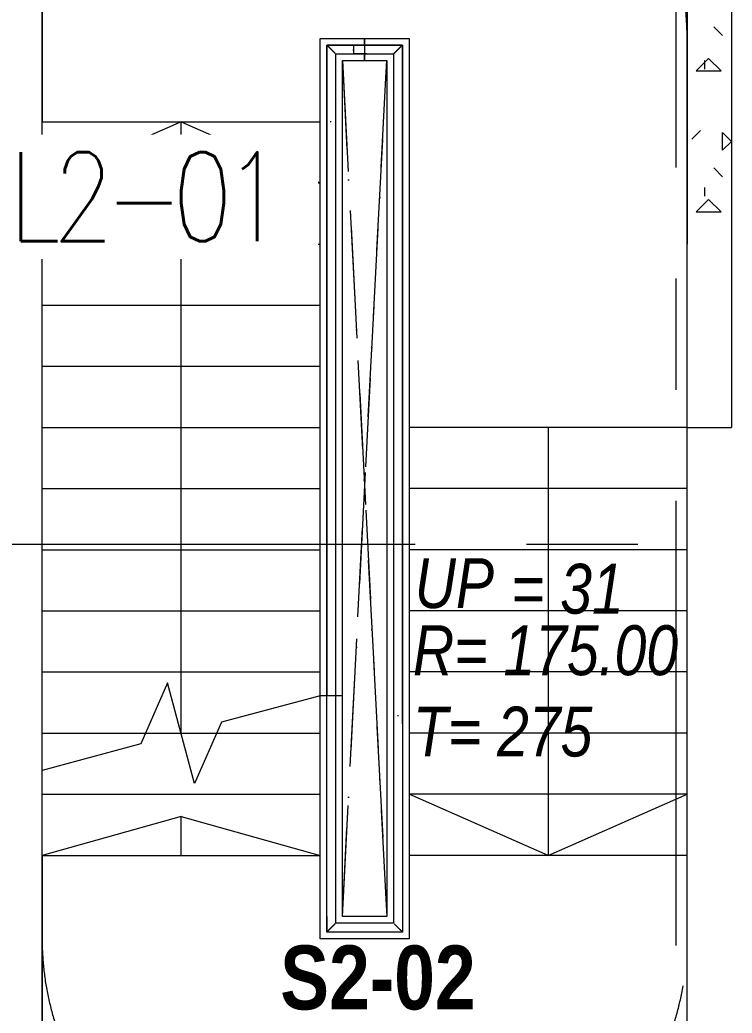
# Model space of a CAD drawing. Header units: millimetres. Extents: x 50620 to 404449, y -131543 to 97.
# Drawn here: x 367637 to 370840, y -87708 to -83240 of the extents above; entities that cross this region are included whole.
import ezdxf

# ---------------------------------------------------------------- set-up
doc = ezdxf.new("R2010")
doc.units = ezdxf.units.MM
for name, pattern in [('1599_DB_A_BLK2_HQ_R21-2ND STOREY 20230517--$0$IDA - Hidden 2-1', [750, 500, -250]), ('1599_DB_A_BLK2_HQ_R21-2ND STOREY 20230517--$0$IDA_Stair Clear', [675, 400, -137.5, 0, -137.5]), ('IDA - Grid Line', [3500, 2000, -500, 500, -500]), ('IDA - Hidden 065', [537.5, 375, -162.5]), ('IDA_Stair Clear', [675, 400, -137.5, 0, -137.5]), ('IDA_Stair Clear_2_', [675, 400, -137.5, 0, -137.5])]:
    doc.linetypes.add(name, pattern=pattern)
for name, color, linetype, lineweight in [('1599_DB_A_BLK2_HQ_R21-2ND STOREY 20230517--$0$A-_DETA----_ED-3', 8, '1599_DB_A_BLK2_HQ_R21-2ND STOREY 20230517--$0$IDA_Stair Clear', 9), ('1599_DB_A_BLK2_HQ_R21-2ND STOREY 20230517--$0$A-_DETA----_ED-4', 8, '1599_DB_A_BLK2_HQ_R21-2ND STOREY 20230517--$0$IDA - Hidden 2-1', 9), ('1599_DB_A_BLK2_HQ_R21-2ND STOREY 20230517--$0$A-_HANR----_E3', 8, 'Continuous', 9), ('1599_DB_A_BLK2_HQ_R21-2ND STOREY 20230517--$0$A-_HANR----_E6', 8, 'Continuous', 9), ('1599_DB_A_BLK2_HQ_R21-2ND STOREY 20230517--$0$S-_COLN----_E', 8, 'Continuous', 9), ('A-_DETA----_ED-5', 8, 'IDA_Stair Clear_2_', 9), ('A-_HANR----_E1', 8, 'Continuous', 9), ('A-_HANR----_E3', 8, 'Continuous', 9), ('A-_HANR----_E6', 8, 'Continuous', 9), ('A-_ROOMNAME_A', 8, 'Continuous', 9), ('A-_WALL----_E', 8, 'Continuous', 9), ('A-_WALL----_E-1', 8, 'Continuous', 18), ('A-_WALLPRTN_E', 8, 'Continuous', 9), ('A-_WALLPRTN_E-1', 8, 'Continuous', 18), ('M-_ARCHI', 8, 'Continuous', 5), ('M-ACMV_EAD', 4, 'Continuous', 25), ('S-_STRC----_A', 8, 'Continuous', 5), ('S-_STRC----_A-1', 8, 'Continuous', 5), ('S-_STRC----_E', 8, 'Continuous', 5)]:
    doc.layers.add(name, color=color, linetype=linetype, lineweight=lineweight)
for name, color, linetype, lineweight, true_color in [('A-_DETA----_ED-3', 6, 'IDA - Hidden 065', 9, 0xff00ff), ('A-_DETA----_ED-6', 9, 'IDA_Stair Clear', 9, 0x808080), ('S-_ANOTGRID_E-1', 9, 'IDA - Grid Line', 5, 0x808080)]:
    doc.layers.add(name, color=color, linetype=linetype, lineweight=lineweight, true_color=true_color)
doc.styles.add('Arial Narrow', font='ARIALN.TTF', dxfattribs={"height": 100})
doc.styles.add('Arial Narrow_B_2', font='ARIALNB.TTF', dxfattribs={"height": 500})
doc.styles.add('Arial Narrow_I', font='ARIALNI.TTF', dxfattribs={"height": 1.5})
doc.styles.add('Arial Narrow_I_1', font='ARIALNI.TTF', dxfattribs={"height": 375})

# ---------------------------------------------------------------- blocks, each defined once
blk = doc.blocks.new('Railing - Railing-4034305-BLK 2 2ND STOREY PLAN')
at = {"layer": 'A-_HANR----_E3'}
for p, q in [((12420.7, -51349.7), (12620.7, -51349.7)), ((12420.7, -51724.7), (12420.7, -51349.7)), ((12620.7, -51349.7), (12620.7, -51379.7)), ((12620.7, -51419.7), (12620.7, -51449.7)), ((12520.7, -51449.7), (12620.7, -51449.7)), ((12520.7, -51724.7), (12520.7, -51449.7)), ((12420.7, -55297.1), (12420.7, -51724.7)), ((12520.7, -55297.1), (12520.7, -51724.7)), ((12720.7, -51724.7), (12720.7, -55024.7)), ((12820.7, -51724.7), (12820.7, -55024.7)), ((12720.7, -55024.7), (12720.7, -55297.1)), ((12820.7, -55024.7), (12820.7, -55399.7)), ((12420.7, -55399.7), (12420.7, -55299.7)), ((12720.7, -55299.7), (12520.7, -55299.7)), ((12820.7, -55399.7), (12420.7, -55399.7))]:
    blk.add_line(p, q, dxfattribs=at)
blk = doc.blocks.new('Top Rail Type - Top Rail_Internal_-4034306-BLK 2 2ND STOREY PLAN')
at = {"layer": 'A-_HANR----_E6'}
for p, q in [((12450.7, -51379.7), (12450.7, -51718.8)), ((12620.7, -51379.7), (12450.7, -51379.7)), ((12490.7, -51718.8), (12490.7, -51419.7)), ((12490.7, -51419.7), (12620.7, -51419.7)), ((12620.7, -51399.7), (12620.7, -51404.8)), ((12450.7, -51718.8), (12450.7, -54307.2)), ((12490.7, -54307.2), (12490.7, -51718.8)), ((12450.7, -55299.7), (12450.7, -55369.7)), ((12490.7, -55329.7), (12490.7, -55299.7))]:
    blk.add_line(p, q, dxfattribs=at)
for points in [[(12488, -51417), (12487.6, -51416.5), (12486.9, -51415.8), (12485.8, -51414.7), (12484.6, -51413.5), (12482.9, -51411.9), (12481.1, -51410), (12479.6, -51408.5), (12478.4, -51407.3), (12477.1, -51406.1), (12475.9, -51404.8), (12474.6, -51403.6), (12473.3, -51402.3), (12472, -51401), (12470.7, -51399.7), (12469.4, -51398.4), (12468.1, -51397), (12466.8, -51395.7), (12465.5, -51394.5), (12464.3, -51393.2), (12463.1, -51392), (12461.9, -51390.8), (12460.7, -51389.7), (12459.6, -51388.5), (12458.2, -51387.1), (12456.9, -51385.8), (12455.7, -51384.6), (12454.6, -51383.5), (12453.8, -51382.8), (12453.4, -51382.3)], [(12453.4, -51382.3), (12453.8, -51382.8), (12454.6, -51383.5), (12455.7, -51384.6), (12456.9, -51385.8), (12458.5, -51387.5), (12460.3, -51389.3), (12461.9, -51390.8), (12463.1, -51392), (12464.3, -51393.2), (12465.5, -51394.5), (12466.8, -51395.7), (12468.1, -51397), (12469.4, -51398.4), (12470.7, -51399.7), (12472, -51401), (12473.3, -51402.3), (12474.6, -51403.6), (12475.9, -51404.8), (12477.1, -51406.1), (12478.4, -51407.3), (12479.6, -51408.5), (12480.7, -51409.7), (12481.8, -51410.8), (12483.2, -51412.2), (12484.6, -51413.5), (12485.8, -51414.7), (12486.9, -51415.8), (12487.6, -51416.5), (12488, -51417)], [(12488, -55332.3), (12487.6, -55332.8), (12486.9, -55333.5), (12485.7, -55334.6), (12484.6, -55335.8), (12482.9, -55337.4), (12481.1, -55339.3), (12479.6, -55340.8), (12478.4, -55342), (12477.1, -55343.2), (12475.9, -55344.5), (12474.6, -55345.8), (12473.3, -55347), (12472, -55348.3), (12470.7, -55349.7), (12469.4, -55351), (12468.1, -55352.3), (12466.8, -55353.6), (12465.5, -55354.8), (12464.3, -55356.1), (12463.1, -55357.3), (12461.8, -55358.5), (12460.7, -55359.7), (12459.6, -55360.8), (12458.2, -55362.2), (12456.9, -55363.5), (12455.7, -55364.7), (12454.6, -55365.8), (12453.8, -55366.5), (12453.4, -55367)], [(12453.4, -55367), (12453.8, -55366.5), (12454.6, -55365.8), (12455.7, -55364.7), (12456.9, -55363.5), (12458.5, -55361.9), (12460.3, -55360.1), (12461.8, -55358.5), (12463.1, -55357.3), (12464.3, -55356.1), (12465.5, -55354.8), (12466.8, -55353.6), (12468.1, -55352.3), (12469.4, -55351), (12470.7, -55349.7), (12472, -55348.3), (12473.3, -55347), (12474.6, -55345.8), (12475.9, -55344.5), (12477.1, -55343.2), (12478.4, -55342), (12479.6, -55340.8), (12480.7, -55339.7), (12481.8, -55338.5), (12483.2, -55337.1), (12484.6, -55335.8), (12485.7, -55334.6), (12486.9, -55333.5), (12487.6, -55332.8), (12488, -55332.3)], [(12753.4, -55332.3), (12753.8, -55332.8), (12754.6, -55333.5), (12755.7, -55334.6), (12756.9, -55335.8), (12758.5, -55337.5), (12760.3, -55339.3), (12761.9, -55340.8), (12763.1, -55342), (12764.3, -55343.2), (12765.5, -55344.5), (12766.8, -55345.7), (12768.1, -55347), (12769.4, -55348.4), (12770.7, -55349.7), (12772, -55351), (12773.3, -55352.3), (12774.6, -55353.6), (12775.9, -55354.8), (12777.1, -55356.1), (12778.4, -55357.3), (12779.6, -55358.5), (12780.7, -55359.7), (12781.8, -55360.8), (12783.2, -55362.2), (12784.6, -55363.5), (12785.8, -55364.7), (12786.9, -55365.8), (12787.6, -55366.5), (12788, -55367)], [(12788, -55367), (12787.6, -55366.5), (12786.9, -55365.8), (12785.8, -55364.7), (12784.6, -55363.5), (12782.9, -55361.9), (12781.1, -55360), (12779.6, -55358.5), (12778.4, -55357.3), (12777.1, -55356.1), (12775.9, -55354.8), (12774.6, -55353.6), (12773.3, -55352.3), (12772, -55351), (12770.7, -55349.7), (12769.4, -55348.4), (12768.1, -55347), (12766.8, -55345.7), (12765.5, -55344.5), (12764.3, -55343.2), (12763.1, -55342), (12761.9, -55340.8), (12760.7, -55339.7), (12759.6, -55338.5), (12758.2, -55337.1), (12756.9, -55335.8), (12755.7, -55334.6), (12754.6, -55333.5), (12753.8, -55332.8), (12753.4, -55332.3)]]:
    blk.add_open_spline(points, degree=3, knots=[0.1666667, 0.1666667, 0.1666667, 0.1666667, 0.2083333, 0.2291667, 0.25, 0.2916667, 0.3333333, 0.3541667, 0.375, 0.3958333, 0.4166667, 0.4375, 0.4583333, 0.4791667, 0.5, 0.5208333, 0.5416667, 0.5625, 0.5833333, 0.6041667, 0.625, 0.6458333, 0.6666667, 0.6875, 0.7083333, 0.75, 0.7708333, 0.7916667, 0.8333333, 0.8333333, 0.8333333, 0.8333333], dxfattribs=at)
blk.add_open_spline([(12470.7, -51724.7), (12469, -51724.7), (12467.2, -51724.6), (12465.5, -51724.5)], degree=3, dxfattribs=at)
blk = doc.blocks.new('Top Rail Type - Top Rail_Internal_-V71-BLK 2 2ND STOREY PLAN')
at = {"layer": 'A-_HANR----_E6'}
for p, q in [((12450.7, -51379.7), (12620.7, -51379.7)), ((12450.7, -51724.7), (12450.7, -51379.7)), ((12620.7, -51379.7), (12620.7, -51419.7)), ((12490.7, -51419.7), (12620.7, -51419.7)), ((12490.7, -51724.7), (12490.7, -51419.7)), ((12450.7, -54307.2), (12450.7, -51724.7)), ((12490.7, -54307.2), (12490.7, -51724.7)), ((12450.7, -55369.7), (12450.7, -55299.7)), ((12490.7, -55329.7), (12490.7, -55299.7))]:
    blk.add_line(p, q, dxfattribs=at)
blk = doc.blocks.new('Railing - Railing-3054689-BLK 2 2ND STOREY PLAN')
at = {"layer": 'A-_HANR----_E3'}
for p, q in [((12620.7, -51349.7), (12820.7, -51349.7)), ((12620.7, -51379.7), (12620.7, -51349.7)), ((12820.7, -51349.7), (12820.7, -52824.7)), ((12620.7, -51449.7), (12620.7, -51419.7)), ((12620.7, -51449.7), (12720.7, -51449.7)), ((12720.7, -51449.7), (12720.7, -52824.7)), ((12720.7, -52824.7), (12720.7, -55024.7)), ((12820.7, -52824.7), (12820.7, -55024.7)), ((12520.7, -54307.2), (12420.7, -54307.2)), ((12420.7, -55299.7), (12420.7, -54307.2)), ((12485.7, -54307.2), (12455.7, -54307.2)), ((12485.7, -54307.2), (12455.7, -54307.2)), ((12485.7, -54307.2), (12455.7, -54307.2)), ((12485.7, -54307.2), (12455.7, -54307.2)), ((12485.7, -54307.2), (12455.7, -54307.2)), ((12520.7, -55299.7), (12520.7, -54307.2)), ((12720.7, -55024.7), (12720.7, -55299.7)), ((12820.7, -55024.7), (12820.7, -55399.7)), ((12420.7, -55399.7), (12420.7, -55299.7)), ((12720.7, -55299.7), (12520.7, -55299.7)), ((12820.7, -55399.7), (12420.7, -55399.7))]:
    blk.add_line(p, q, dxfattribs=at)
blk = doc.blocks.new('Top Rail Type - Top Rail_Internal_-3054690-BLK 2 2ND STOREY PLAN')
at = {"layer": 'A-_HANR----_E6'}
for p, q in [((12620.7, -51379.7), (12590.7, -51379.7)), ((12630.7, -51379.7), (12590.7, -51379.7)), ((12790.7, -51379.7), (12620.7, -51379.7)), ((12790.7, -52830.5), (12790.7, -51379.7)), ((12590.7, -51419.7), (12620.7, -51419.7)), ((12590.7, -51419.7), (12630.7, -51419.7)), ((12620.7, -51419.7), (12750.7, -51419.7)), ((12750.7, -51419.7), (12750.7, -52830.5)), ((12750.7, -52830.5), (12750.7, -54433.3)), ((12790.7, -54433.3), (12790.7, -52830.5)), ((12772.8, -54396.3), (12768.6, -54396.3))]:
    blk.add_line(p, q, dxfattribs=at)
blk.add_open_spline([(12571.4, -51404.8), (12570.9, -51403.1), (12570.7, -51401.4), (12570.7, -51399.7)], degree=3, dxfattribs=at)
for points in [[(12753.4, -51417), (12753.8, -51416.5), (12754.6, -51415.8), (12755.7, -51414.7), (12756.9, -51413.5), (12758.5, -51411.9), (12760.3, -51410.1), (12761.8, -51408.5), (12763.1, -51407.3), (12764.3, -51406.1), (12765.5, -51404.8), (12766.8, -51403.6), (12768.1, -51402.3), (12769.4, -51401), (12770.7, -51399.7), (12772, -51398.3), (12773.3, -51397), (12774.6, -51395.8), (12775.9, -51394.5), (12777.1, -51393.2), (12778.4, -51392), (12779.6, -51390.8), (12780.7, -51389.7), (12781.8, -51388.5), (12783.2, -51387.1), (12784.6, -51385.8), (12785.7, -51384.6), (12786.9, -51383.5), (12787.6, -51382.8), (12788, -51382.3)], [(12788, -51382.3), (12787.6, -51382.8), (12786.9, -51383.5), (12785.7, -51384.6), (12784.6, -51385.8), (12782.9, -51387.4), (12781.1, -51389.3), (12779.6, -51390.8), (12778.4, -51392), (12777.1, -51393.2), (12775.9, -51394.5), (12774.6, -51395.8), (12773.3, -51397), (12772, -51398.3), (12770.7, -51399.7), (12769.4, -51401), (12768.1, -51402.3), (12766.8, -51403.6), (12765.5, -51404.8), (12764.3, -51406.1), (12763.1, -51407.3), (12761.8, -51408.5), (12760.7, -51409.7), (12759.6, -51410.8), (12758.2, -51412.2), (12756.9, -51413.5), (12755.7, -51414.7), (12754.6, -51415.8), (12753.8, -51416.5), (12753.4, -51417)]]:
    blk.add_open_spline(points, degree=3, knots=[0.1666667, 0.1666667, 0.1666667, 0.1666667, 0.2083333, 0.2291667, 0.25, 0.2916667, 0.3333333, 0.3541667, 0.375, 0.3958333, 0.4166667, 0.4375, 0.4583333, 0.4791667, 0.5, 0.5208333, 0.5416667, 0.5625, 0.5833333, 0.6041667, 0.625, 0.6458333, 0.6666667, 0.6875, 0.7083333, 0.75, 0.7708333, 0.7916667, 0.8333333, 0.8333333, 0.8333333, 0.8333333], dxfattribs=at)
blk = doc.blocks.new('Top Rail Type - Top Rail_Internal_-V72-BLK 2 2ND STOREY PLAN')
at = {"layer": 'A-_HANR----_E6'}
for p, q in [((12630.7, -51379.7), (12570.7, -51379.7)), ((12570.7, -51379.7), (12570.7, -51419.7)), ((12570.7, -51379.7), (12790.7, -51379.7)), ((12790.7, -51379.7), (12790.7, -52824.7)), ((12630.7, -51419.7), (12570.7, -51419.7)), ((12570.7, -51419.7), (12750.7, -51419.7)), ((12750.7, -51419.7), (12750.7, -52824.7)), ((12750.7, -52824.7), (12750.7, -55024.7)), ((12790.7, -52824.7), (12790.7, -55024.7)), ((12490.7, -54307.2), (12450.7, -54307.2)), ((12450.7, -55299.7), (12450.7, -54307.2)), ((12490.7, -55299.7), (12490.7, -54307.2)), ((12750.7, -55024.7), (12750.7, -55329.7)), ((12790.7, -55024.7), (12790.7, -55369.7)), ((12450.7, -55369.7), (12450.7, -55299.7)), ((12490.7, -55329.7), (12490.7, -55299.7)), ((12750.7, -55329.7), (12490.7, -55329.7)), ((12790.7, -55369.7), (12450.7, -55369.7))]:
    blk.add_line(p, q, dxfattribs=at)
blk = doc.blocks.new('IDA - Stair Turning Space - 1250-2832024-BLK 2 2ND STOREY PLAN')
at = {"layer": 'A-_DETA----_ED-6'}
blk.add_line((0, -1250), (400, -1250), dxfattribs=at)
for centre, start, end in [((0, 0), 180, 270), ((400, 0), 270, 360)]:
    blk.add_arc(centre, 1250, start, end, dxfattribs=at)
blk = doc.blocks.new('IDA - Stair Turning Space - 1250-2824373-BLK 2 2ND STOREY PLAN')
at = {"layer": 'A-_DETA----_ED-6'}
blk.add_line((0, 1250), (400, 1250), dxfattribs=at)
for centre, start, end in [((0, 0), 90, 180), ((400, 0), 0, 90)]:
    blk.add_arc(centre, 1250, start, end, dxfattribs=at)
blk = doc.blocks.new('IDA - 2D Void - Line Type_IDA - Hidden 2-1-3116779-BLK 2 2ND STOREY PLAN')
at = {"layer": 'A-_DETA----_ED-5'}
for p, q in [((3850, 200), (0, 0)), ((0, 200), (3850, 0))]:
    blk.add_line(p, q, dxfattribs=at)
blk = doc.blocks.new('1599_DB_A_BLK2_HQ_R21-2ND STOREY 20230517--$0$IDA - 2D Void - Line Type_IDA - Hidden 2-1-3116779-LINKVIEW_BLK2_2ND STOREY')
at = {"layer": '1599_DB_A_BLK2_HQ_R21-2ND STOREY 20230517--$0$A-_DETA----_ED-4'}
for p, q in [((3850, 200), (0, 0)), ((0, 200), (3850, 0))]:
    blk.add_line(p, q, dxfattribs=at)
blk = doc.blocks.new('1599_DB_A_BLK2_HQ_R21-2ND STOREY 20230517--$0$IDA - Stair Turning Space - 1250-2824373-LINKVIEW_BLK2_2ND STOREY')
at = {"layer": '1599_DB_A_BLK2_HQ_R21-2ND STOREY 20230517--$0$A-_DETA----_ED-3'}
blk.add_line((0, 1250), (400, 1250), dxfattribs=at)
for centre, start, end in [((0, 0), 90, 180), ((400, 0), 0, 90)]:
    blk.add_arc(centre, 1250, start, end, dxfattribs=at)
blk = doc.blocks.new('1599_DB_A_BLK2_HQ_R21-2ND STOREY 20230517--$0$IDA - Stair Turning Space - 1250-2832024-LINKVIEW_BLK2_2ND STOREY')
at = {"layer": '1599_DB_A_BLK2_HQ_R21-2ND STOREY 20230517--$0$A-_DETA----_ED-3'}
blk.add_line((0, -1250), (400, -1250), dxfattribs=at)
for centre, start, end in [((0, 0), 180, 270), ((400, 0), 270, 360)]:
    blk.add_arc(centre, 1250, start, end, dxfattribs=at)
blk = doc.blocks.new('1599_DB_A_BLK2_HQ_R21-2ND STOREY 20230517--$0$Top Rail Type - Top Rail_Internal_-V4-LINKVIEW_BLK2_2ND STOREY')
at = {"layer": '1599_DB_A_BLK2_HQ_R21-2ND STOREY 20230517--$0$A-_HANR----_E6'}
for p, q in [((12570.7, -51379.7), (12570.7, -51419.7)), ((12570.7, -51379.7), (12790.7, -51379.7)), ((12790.7, -51379.7), (12790.7, -52824.7)), ((12570.7, -51419.7), (12750.7, -51419.7)), ((12750.7, -51419.7), (12750.7, -52824.7)), ((12750.7, -52824.7), (12750.7, -55024.7)), ((12790.7, -52824.7), (12790.7, -55024.7)), ((12490.7, -54307.2), (12450.7, -54307.2)), ((12450.7, -55299.7), (12450.7, -54307.2)), ((12490.7, -55299.7), (12490.7, -54307.2)), ((12750.7, -55024.7), (12750.7, -55329.7)), ((12790.7, -55024.7), (12790.7, -55369.7)), ((12450.7, -55369.7), (12450.7, -55299.7)), ((12490.7, -55329.7), (12490.7, -55299.7)), ((12750.7, -55329.7), (12490.7, -55329.7)), ((12790.7, -55369.7), (12450.7, -55369.7))]:
    blk.add_line(p, q, dxfattribs=at)
blk = doc.blocks.new('1599_DB_A_BLK2_HQ_R21-2ND STOREY 20230517--$0$Top Rail Type - Top Rail_Internal_-3054690-LINKVIEW_BLK2_2ND STOREY')
at = {"layer": '1599_DB_A_BLK2_HQ_R21-2ND STOREY 20230517--$0$A-_HANR----_E6'}
for p, q in [((12620.7, -51379.7), (12590.7, -51379.7)), ((12790.7, -51379.7), (12620.7, -51379.7)), ((12790.7, -52825.1), (12790.7, -51379.7)), ((12590.7, -51419.7), (12620.7, -51419.7)), ((12620.7, -51419.7), (12750.7, -51419.7)), ((12750.7, -51419.7), (12750.7, -52825.1)), ((12750.7, -52830.5), (12750.7, -54433.3)), ((12790.7, -54433.3), (12790.7, -52830.5)), ((12772.8, -54396.3), (12768.6, -54396.3))]:
    blk.add_line(p, q, dxfattribs=at)
for points in [[(12571.4, -51404.8), (12570.9, -51403.1), (12570.7, -51401.4), (12570.7, -51399.7)], [(12765.5, -51404.8), (12766, -51404.4), (12766.8, -51403.6), (12768.1, -51402.3), (12769.4, -51401), (12770.3, -51400.1), (12770.7, -51399.7)]]:
    blk.add_open_spline(points, degree=3, dxfattribs=at)
blk = doc.blocks.new('1599_DB_A_BLK2_HQ_R21-2ND STOREY 20230517--$0$Railing - Railing-3054689-LINKVIEW_BLK2_2ND STOREY')
at = {"layer": '1599_DB_A_BLK2_HQ_R21-2ND STOREY 20230517--$0$A-_HANR----_E3'}
for p, q in [((12620.7, -51349.7), (12820.7, -51349.7)), ((12620.7, -51379.7), (12620.7, -51349.7)), ((12820.7, -51349.7), (12820.7, -52824.7)), ((12620.7, -51449.7), (12620.7, -51419.7)), ((12620.7, -51449.7), (12720.7, -51449.7)), ((12720.7, -51449.7), (12720.7, -52824.7)), ((12720.7, -52824.7), (12720.7, -55024.7)), ((12820.7, -52824.7), (12820.7, -55024.7)), ((12450.7, -54307.2), (12420.7, -54307.2)), ((12420.7, -55299.7), (12420.7, -54307.2)), ((12520.7, -54307.2), (12490.7, -54307.2)), ((12520.7, -55299.7), (12520.7, -54307.2)), ((12720.7, -55024.7), (12720.7, -55299.7)), ((12820.7, -55024.7), (12820.7, -55399.7)), ((12420.7, -55399.7), (12420.7, -55299.7)), ((12720.7, -55299.7), (12520.7, -55299.7)), ((12820.7, -55399.7), (12420.7, -55399.7))]:
    blk.add_line(p, q, dxfattribs=at)
blk = doc.blocks.new('1599_DB_A_BLK2_HQ_R21-2ND STOREY 20230517--$0$Top Rail Type - Top Rail_Internal_-V3-LINKVIEW_BLK2_2ND STOREY')
at = {"layer": '1599_DB_A_BLK2_HQ_R21-2ND STOREY 20230517--$0$A-_HANR----_E6'}
for p, q in [((12450.7, -51379.7), (12620.7, -51379.7)), ((12450.7, -51724.7), (12450.7, -51379.7)), ((12620.7, -51379.7), (12620.7, -51419.7)), ((12490.7, -51419.7), (12620.7, -51419.7)), ((12490.7, -51724.7), (12490.7, -51419.7)), ((12450.7, -54307.2), (12450.7, -51724.7)), ((12490.7, -54307.2), (12490.7, -51724.7))]:
    blk.add_line(p, q, dxfattribs=at)
blk = doc.blocks.new('1599_DB_A_BLK2_HQ_R21-2ND STOREY 20230517--$0$Top Rail Type - Top Rail_Internal_-4034306-LINKVIEW_BLK2_2ND STOREY')
at = {"layer": '1599_DB_A_BLK2_HQ_R21-2ND STOREY 20230517--$0$A-_HANR----_E6'}
for p, q in [((12450.7, -51379.7), (12450.7, -51718.8)), ((12620.7, -51379.7), (12450.7, -51379.7)), ((12490.7, -51718.8), (12490.7, -51419.7)), ((12490.7, -51419.7), (12620.7, -51419.7)), ((12620.7, -51399.7), (12620.7, -51404.8)), ((12450.7, -51718.8), (12450.7, -54307.2)), ((12490.7, -54307.2), (12490.7, -51718.8))]:
    blk.add_line(p, q, dxfattribs=at)
blk.add_open_spline([(12470.7, -51724.7), (12469, -51724.7), (12467.2, -51724.6), (12465.5, -51724.5)], degree=3, dxfattribs=at)
blk = doc.blocks.new('1599_DB_A_BLK2_HQ_R21-2ND STOREY 20230517--$0$Railing - Railing-4034305-LINKVIEW_BLK2_2ND STOREY')
at = {"layer": '1599_DB_A_BLK2_HQ_R21-2ND STOREY 20230517--$0$A-_HANR----_E3'}
for p, q in [((12420.7, -51349.7), (12620.7, -51349.7)), ((12420.7, -51724.7), (12420.7, -51349.7)), ((12620.7, -51349.7), (12620.7, -51379.7)), ((12620.7, -51419.7), (12620.7, -51449.7)), ((12520.7, -51449.7), (12620.7, -51449.7)), ((12520.7, -51724.7), (12520.7, -51449.7)), ((12420.7, -54307.2), (12420.7, -51724.7)), ((12520.7, -54307.2), (12520.7, -51724.7))]:
    blk.add_line(p, q, dxfattribs=at)
blk = doc.blocks.new('IDA - Stair Detail Tag - UP_Total No of Riser - Riser Height - Tread Depth-258127-BLK 2 2ND STOREY PLAN')
at = {"layer": 'S-_STRC----_A-1', "insert": (0.032, -0.485), "char_height": 1.5, "width": 2.96624, "attachment_point": 1, "style": 'Arial Narrow_I'}
blk.add_mtext('UP', dxfattribs=at)
blk = doc.blocks.new('ARCHI 2ND_2024 09 11')
at = {"layer": '1599_DB_A_BLK2_HQ_R21-2ND STOREY 20230517--$0$S-_COLN----_E', "lineweight": 5}
h = blk.add_hatch(dxfattribs=at)
h.set_pattern_fill('FP_5', color=8, style=0, pattern_type=2)
h.set_pattern_definition([(6e-11, (-28420.7, -3975.34), (635, 635), [79.375, -555.625]), (90, (-28420.7, -3975.34), (-635, 635), [79.375, -555.625]), (135, (-28341.33, -3975.34), (-635.0003, -6e-10), [112.253, -785.772]), (6e-11, (-28341.33, -3618.15), (635, 635), [79.375, -555.625]), (45, (-28301.65, -3657.84), (-6e-10, 635.0003), [56.127, -841.899]), (135, (-28301.65, -3657.84), (-635.0003, -6e-10), [56.127, -841.899]), (6e-11, (-28103.2, -3459.4), (635, 635), [112.253, -522.747]), (45, (-28103.2, -3459.4), (-6e-10, 635.0003), [79.375, -818.651]), (135, (-27990.96, -3459.4), (-635.0003, -6e-10), [79.375, -818.651]), (90, (-27984.15, -3816.6), (-635, 635), [79.375, -555.625]), (45, (-27984.15, -3816.6), (-6e-10, 635.0003), [56.127, -841.899]), (135, (-27944.46, -3776.9), (-635.0003, -6e-10), [56.127, -841.899]), (6e-11, (-28341.33, -3816.6), (635, 635), [39.687, -531.812]), (6e-11, (-27865.1, -3657.84), (635, 635), [39.687, -531.812]), (90, (-28063.5, -3578.47), (-635, 635), [39.687, -531.812]), (135, (-27984.15, -3935.65), (-635.0003, -6e-10), [56.127, -841.899]), (135, (-28261.96, -3499.1), (-635.0003, -6e-10), [56.127, -841.899]), (45, (-28123.05, -3767), (-6e-10, 635.0003), [56.127, -841.899]), (90, (-28202.4, -3895.97), (-635, 635), [9.922, -625.078]), (90, (-28172.66, -3628.1), (-635, 635), [9.922, -625.078]), (90, (-27875, -3518.94), (-635, 635), [9.922, -625.078]), (90, (-27865.1, -3856.3), (-635, 635), [9.922, -625.078])])
h.paths.add_polyline_path([(-14350, -56175), (-14150, -56175), (-14150, -54795), (-14350, -54795), (-14350, -56157.6)], flags=0)
at = {"layer": '1599_DB_A_BLK2_HQ_R21-2ND STOREY 20230517--$0$S-_COLN----_E', "color": 8, "lineweight": 5}
for p, q in [((-17250, -60475), (-17250, -53390)), ((-14350, -53390), (-14350, -56175)), ((-16625, -55700), (-17250, -55975)), ((-17250, -55700), (-16000, -55700)), ((-16625, -55700), (-16000, -55975)), ((-16625, -55975), (-16625, -55700)), ((-17250, -55975), (-16000, -55975)), ((-16625, -56250), (-16625, -55975)), ((-17250, -56250), (-16000, -56250)), ((-16625, -56525), (-16625, -56250)), ((-17250, -56525), (-16000, -56525)), ((-16625, -56800), (-16625, -56525)), ((-17250, -56800), (-16000, -56800)), ((-16625, -57075), (-16625, -56800)), ((-17250, -57075), (-16000, -57075)), ((-16625, -57350), (-16625, -57075)), ((-14350, -57075), (-15600, -57075)), ((-14975, -57075), (-14975, -57350)), ((-17250, -57350), (-16000, -57350)), ((-16625, -57625), (-16625, -57350)), ((-14350, -57350), (-15600, -57350)), ((-14975, -57350), (-14975, -57625)), ((-17250, -57625), (-16000, -57625)), ((-16625, -57900), (-16625, -57625)), ((-14350, -57625), (-15600, -57625)), ((-14975, -57625), (-14975, -57900)), ((-17250, -57900), (-16000, -57900)), ((-16625, -58175), (-16625, -57900)), ((-14350, -57900), (-15600, -57900)), ((-14975, -57900), (-14975, -58175)), ((-17250, -58175), (-16000, -58175)), ((-16625, -58450), (-16625, -58175)), ((-14350, -58175), (-15600, -58175)), ((-14975, -58175), (-14975, -58450)), ((-16685.7, -58223.6), (-16806.1, -58498.5)), ((-16564.3, -58676.4), (-16685.7, -58223.6)), ((-16000, -58282.5), (-16443.9, -58401.5)), ((-16443.9, -58401.5), (-16564.3, -58676.4)), ((-17250, -58450), (-16784.8, -58450)), ((-16784.8, -58450), (-16625, -58450)), ((-16625, -58450), (-16465.2, -58450)), ((-16465.2, -58450), (-16000, -58450)), ((-14350, -58450), (-15600, -58450)), ((-14975, -58450), (-14975, -58725)), ((-16806.1, -58498.5), (-17250, -58617.5)), ((-17250, -58725), (-16000, -58725)), ((-14975, -59000), (-15600, -58725)), ((-14350, -58725), (-15600, -58725)), ((-14975, -59000), (-14350, -58725)), ((-14975, -58725), (-14975, -59000)), ((-16625, -58825), (-17250, -59000)), ((-16625, -58825), (-16000, -59000)), ((-16625, -59000), (-16625, -58825)), ((-17250, -59000), (-16000, -59000)), ((-14350, -59000), (-15600, -59000)), ((-16000, -59375), (-16000, -59275))]:
    blk.add_line(p, q, dxfattribs=at)
at = {"layer": 'A-_WALL----_E', "lineweight": 5}
blk.add_line((-14150, -54795), (-14150, -57075), dxfattribs=at)
at = {"layer": 'A-_WALL----_E-1', "lineweight": 5}
blk.add_line((-14350, -56175), (-14350, -54795), dxfattribs=at)
at = {"layer": 'A-_WALLPRTN_E', "lineweight": 5}
blk.add_line((-14350, -57075), (-14150, -57075), dxfattribs=at)
at = {"layer": 'A-_WALLPRTN_E-1', "lineweight": 5}
blk.add_line((-17250, -60675), (-17250, -53390), dxfattribs=at)
at = {"layer": 'S-_ANOTGRID_E-1', "color": 8, "lineweight": 5}
for p, q in [((-14400, 26594.8), (-14400, -83806.9)), ((-38572.1, -57600), (17962.1, -57600))]:
    blk.add_line(p, q, dxfattribs=at)
at = {"layer": 'S-_STRC----_A', "lineweight": 5}
for p, q in [((-16625, -55700), (-17250, -55975)), ((-16625, -55975), (-16625, -55700)), ((-16625, -55700), (-16000, -55975)), ((-16625, -56250), (-16625, -55975)), ((-16625, -56525), (-16625, -56250)), ((-16625, -56800), (-16625, -56525)), ((-16625, -57075), (-16625, -56800)), ((-16625, -57350), (-16625, -57075)), ((-14975, -57075), (-14975, -57350)), ((-16625, -57625), (-16625, -57350)), ((-14975, -57350), (-14975, -57625)), ((-16625, -57900), (-16625, -57625)), ((-14975, -57625), (-14975, -57900)), ((-16625, -58175), (-16625, -57900)), ((-14975, -57900), (-14975, -58175)), ((-16625, -58450), (-16625, -58175)), ((-14975, -58175), (-14975, -58450)), ((-14975, -58450), (-14975, -58725)), ((-14975, -59000), (-15600, -58725)), ((-14975, -58725), (-14975, -59000)), ((-14975, -59000), (-14350, -58725)), ((-16625, -58825), (-17250, -59000)), ((-16625, -59000), (-16625, -58825)), ((-16625, -58825), (-16000, -59000))]:
    blk.add_line(p, q, dxfattribs=at)
at = {"layer": 'S-_STRC----_E', "color": 8, "lineweight": 5}
for p, q in [((-17250, -53390), (-17250, -55700)), ((-14350, -60475), (-14350, -53390)), ((-16000, -55325), (-15600, -55325)), ((-16000, -55700), (-16000, -55325)), ((-15600, -55325), (-15600, -57100)), ((-17250, -55700), (-16000, -55700)), ((-17250, -55975), (-17250, -55700)), ((-16000, -55975), (-16000, -55700)), ((-15600, -55700), (-15600, -55975)), ((-14350, -55700), (-14350, -55975)), ((-17250, -56250), (-17250, -55975)), ((-17250, -55975), (-16000, -55975)), ((-16000, -56250), (-16000, -55975)), ((-15600, -55975), (-15600, -56250)), ((-14350, -55975), (-14350, -56250)), ((-17250, -56525), (-17250, -56250)), ((-17250, -56250), (-16000, -56250)), ((-16000, -56525), (-16000, -56250)), ((-15600, -56250), (-15600, -56525)), ((-17250, -56800), (-17250, -56525)), ((-17250, -56525), (-16000, -56525)), ((-16000, -56800), (-16000, -56525)), ((-15600, -56525), (-15600, -56800)), ((-17250, -57075), (-17250, -56800)), ((-17250, -56800), (-16000, -56800)), ((-16000, -57075), (-16000, -56800)), ((-15600, -56800), (-15600, -57075)), ((-17250, -57350), (-17250, -57075)), ((-17250, -57075), (-16000, -57075)), ((-16000, -57350), (-16000, -57075)), ((-14350, -57075), (-15600, -57075)), ((-15600, -57075), (-15600, -57350)), ((-15600, -57075), (-15600, -57350)), ((-17250, -57625), (-17250, -57350)), ((-17250, -57350), (-16000, -57350)), ((-16000, -57625), (-16000, -57350)), ((-15600, -57350), (-15600, -57625)), ((-14350, -57350), (-15600, -57350)), ((-15600, -57350), (-15600, -57625)), ((-14350, -57350), (-15600, -57350)), ((-17250, -57900), (-17250, -57625)), ((-17250, -57625), (-16000, -57625)), ((-16000, -57900), (-16000, -57625)), ((-15600, -57625), (-15600, -57900)), ((-14350, -57625), (-15600, -57625)), ((-15600, -57625), (-15600, -57900)), ((-14350, -57625), (-15600, -57625)), ((-17250, -58175), (-17250, -57900)), ((-17250, -57900), (-16000, -57900)), ((-16000, -58175), (-16000, -57900)), ((-15600, -57900), (-15600, -58175)), ((-14350, -57900), (-15600, -57900)), ((-15600, -57900), (-15600, -58175)), ((-14350, -57900), (-15600, -57900)), ((-17250, -58450), (-17250, -58175)), ((-17250, -58175), (-16000, -58175)), ((-16000, -58450), (-16000, -58175)), ((-15600, -58175), (-15600, -58450)), ((-14350, -58175), (-15600, -58175)), ((-15600, -58175), (-15600, -58450)), ((-14350, -58175), (-15600, -58175)), ((-16685.7, -58223.6), (-16806.1, -58498.5)), ((-16564.3, -58676.4), (-16685.7, -58223.6)), ((-16000, -58282.5), (-16443.9, -58401.5)), ((-16000, -58450), (-16000, -58282.5)), ((-16443.9, -58401.5), (-16564.3, -58676.4)), ((-17250, -58725), (-17250, -58450)), ((-17250, -58450), (-16000, -58450)), ((-16784.8, -58450), (-16625, -58450)), ((-16465.2, -58450), (-16000, -58450)), ((-16000, -58725), (-16000, -58450)), ((-16000, -58725), (-16000, -58450)), ((-15600, -58450), (-15600, -58725)), ((-14350, -58450), (-15600, -58450)), ((-15600, -58450), (-15600, -58725)), ((-14350, -58450), (-15600, -58450)), ((-16806.1, -58498.5), (-17250, -58617.5)), ((-17250, -58725), (-17250, -58617.5)), ((-17250, -59000), (-17250, -58725)), ((-17250, -58725), (-16000, -58725)), ((-17250, -59000), (-17250, -58725)), ((-17250, -58725), (-16000, -58725)), ((-16000, -59000), (-16000, -58725)), ((-16000, -59000), (-16000, -58725)), ((-15600, -58725), (-15600, -59000)), ((-14350, -58725), (-15600, -58725)), ((-15600, -58725), (-15600, -59000)), ((-14350, -58725), (-15600, -58725)), ((-17250, -59000), (-17250, -60675)), ((-17250, -59000), (-16000, -59000)), ((-17250, -59000), (-17250, -60675)), ((-17250, -59000), (-16000, -59000)), ((-16000, -59375), (-16000, -59000)), ((-16000, -59375), (-16000, -59000)), ((-15600, -59000), (-15600, -59375)), ((-14350, -59000), (-15600, -59000)), ((-15600, -59000), (-15600, -59375)), ((-14350, -59000), (-15600, -59000)), ((-15600, -59375), (-16000, -59375)), ((-15600, -59375), (-16000, -59375))]:
    blk.add_line(p, q, dxfattribs=at)
at = {"layer": '1599_DB_A_BLK2_HQ_R21-2ND STOREY 20230517--$0$S-_COLN----_E', "color": 8, "lineweight": 5}
for name, p in [('1599_DB_A_BLK2_HQ_R21-2ND STOREY 20230517--$0$IDA - Stair Turning Space - 1250-2824373-LINKVIEW_BLK2_2ND STOREY', (-16000, -55325)), ('1599_DB_A_BLK2_HQ_R21-2ND STOREY 20230517--$0$Railing - Railing-3054689-LINKVIEW_BLK2_2ND STOREY', (-28420.7, -3975.3)), ('1599_DB_A_BLK2_HQ_R21-2ND STOREY 20230517--$0$Railing - Railing-4034305-LINKVIEW_BLK2_2ND STOREY', (-28420.7, -3975.3)), ('1599_DB_A_BLK2_HQ_R21-2ND STOREY 20230517--$0$Top Rail Type - Top Rail_Internal_-V4-LINKVIEW_BLK2_2ND STOREY', (-28420.7, -3975.3)), ('1599_DB_A_BLK2_HQ_R21-2ND STOREY 20230517--$0$Top Rail Type - Top Rail_Internal_-V3-LINKVIEW_BLK2_2ND STOREY', (-28420.7, -3975.3)), ('1599_DB_A_BLK2_HQ_R21-2ND STOREY 20230517--$0$Top Rail Type - Top Rail_Internal_-4034306-LINKVIEW_BLK2_2ND STOREY', (-28420.7, -3975.3)), ('1599_DB_A_BLK2_HQ_R21-2ND STOREY 20230517--$0$Top Rail Type - Top Rail_Internal_-3054690-LINKVIEW_BLK2_2ND STOREY', (-28420.7, -3975.3)), ('1599_DB_A_BLK2_HQ_R21-2ND STOREY 20230517--$0$IDA - Stair Turning Space - 1250-2832024-LINKVIEW_BLK2_2ND STOREY', (-16000, -59375))]:
    blk.add_blockref(name, p, dxfattribs=at)
at = {"layer": '1599_DB_A_BLK2_HQ_R21-2ND STOREY 20230517--$0$S-_COLN----_E', "color": 8, "lineweight": 5, "rotation": 90.0000000000586}
blk.add_blockref('1599_DB_A_BLK2_HQ_R21-2ND STOREY 20230517--$0$IDA - 2D Void - Line Type_IDA - Hidden 2-1-3116779-LINKVIEW_BLK2_2ND STOREY', (-15700, -59275), dxfattribs=at)
at = {"layer": 'A-_DETA----_ED-3', "lineweight": 5}
for name, p in [('IDA - Stair Turning Space - 1250-2824373-BLK 2 2ND STOREY PLAN', (-16000, -55325)), ('IDA - Stair Turning Space - 1250-2832024-BLK 2 2ND STOREY PLAN', (-16000, -59375))]:
    blk.add_blockref(name, p, dxfattribs=at)
at = {"layer": 'A-_DETA----_ED-3', "lineweight": 5, "rotation": 89.99999999999997}
blk.add_blockref('IDA - 2D Void - Line Type_IDA - Hidden 2-1-3116779-BLK 2 2ND STOREY PLAN', (-15700, -59275), dxfattribs=at)
at = {"layer": 'A-_HANR----_E1', "lineweight": 5}
for name in ['Railing - Railing-4034305-BLK 2 2ND STOREY PLAN', 'Railing - Railing-3054689-BLK 2 2ND STOREY PLAN']:
    blk.add_blockref(name, (-28420.7, -3975.3), dxfattribs=at)
at = {"layer": 'A-_HANR----_E6', "lineweight": 5}
for name in ['Top Rail Type - Top Rail_Internal_-4034306-BLK 2 2ND STOREY PLAN', 'Top Rail Type - Top Rail_Internal_-V71-BLK 2 2ND STOREY PLAN', 'Top Rail Type - Top Rail_Internal_-V72-BLK 2 2ND STOREY PLAN', 'Top Rail Type - Top Rail_Internal_-3054690-BLK 2 2ND STOREY PLAN']:
    blk.add_blockref(name, (-28420.7, -3975.3), dxfattribs=at)
at = {"layer": 'S-_STRC----_A-1', "color": 8, "lineweight": 5, "xscale": 149.4576363381071, "yscale": 149.4576363381071, "zscale": 149.4576363381071}
blk.add_blockref('IDA - Stair Detail Tag - UP_Total No of Riser - Riser Height - Tread Depth-258127-BLK 2 2ND STOREY PLAN', (-15579.6, -57590.7), dxfattribs=at)
at = {"layer": 'A-_ROOMNAME_A', "color": 8, "lineweight": 5, "insert": (-16179.5, -59405.4), "char_height": 287.59, "width": 3027.934, "attachment_point": 1, "style": 'Arial Narrow_B_2'}
blk.add_mtext('S2-02', dxfattribs=at)
at = {"layer": 'S-_STRC----_A-1', "color": 8, "lineweight": 5, "char_height": 224.19, "attachment_point": 1, "style": 'Arial Narrow_I_1'}
for s, insert, width in [('      = 31', (-15570.5, -57688.4), 1126.292), ('R= 175.00', (-15582.7, -57965.2), 1473.765), ('T= 275', (-15582.7, -58331), 994.492)]:
    blk.add_mtext(s, dxfattribs=dict(at, insert=insert, width=width))

msp = doc.modelspace()

# ---------------------------------------------------------------- block references
at = {"layer": 'M-_ARCHI', "lineweight": 5, "extrusion": (0.000419962, 1.0854e-05, 1), "rotation": 359.9999887056363}
msp.add_blockref('ARCHI 2ND_2024 09 11', (384987.1, -27998.1, 422.1), dxfattribs=at)

# ---------------------------------------------------------------- next in the draw order: texts
at = {"layer": 'M-ACMV_EAD', "insert": (364439, -83835.5, 538.5), "char_height": 400, "width": 4458.236, "attachment_point": 1, "style": 'Arial Narrow', "bg_fill": 3, "box_fill_scale": 1.2, "bg_fill_color": 256, "bg_fill_transparency": 0}
msp.add_mtext('{\\Fsimplex|c0;\\W0.8;\\T0.8;\\C0;CP-TEAF-BLK2-L2-01}', dxfattribs=at)

doc.saveas('drawing.dxf')
